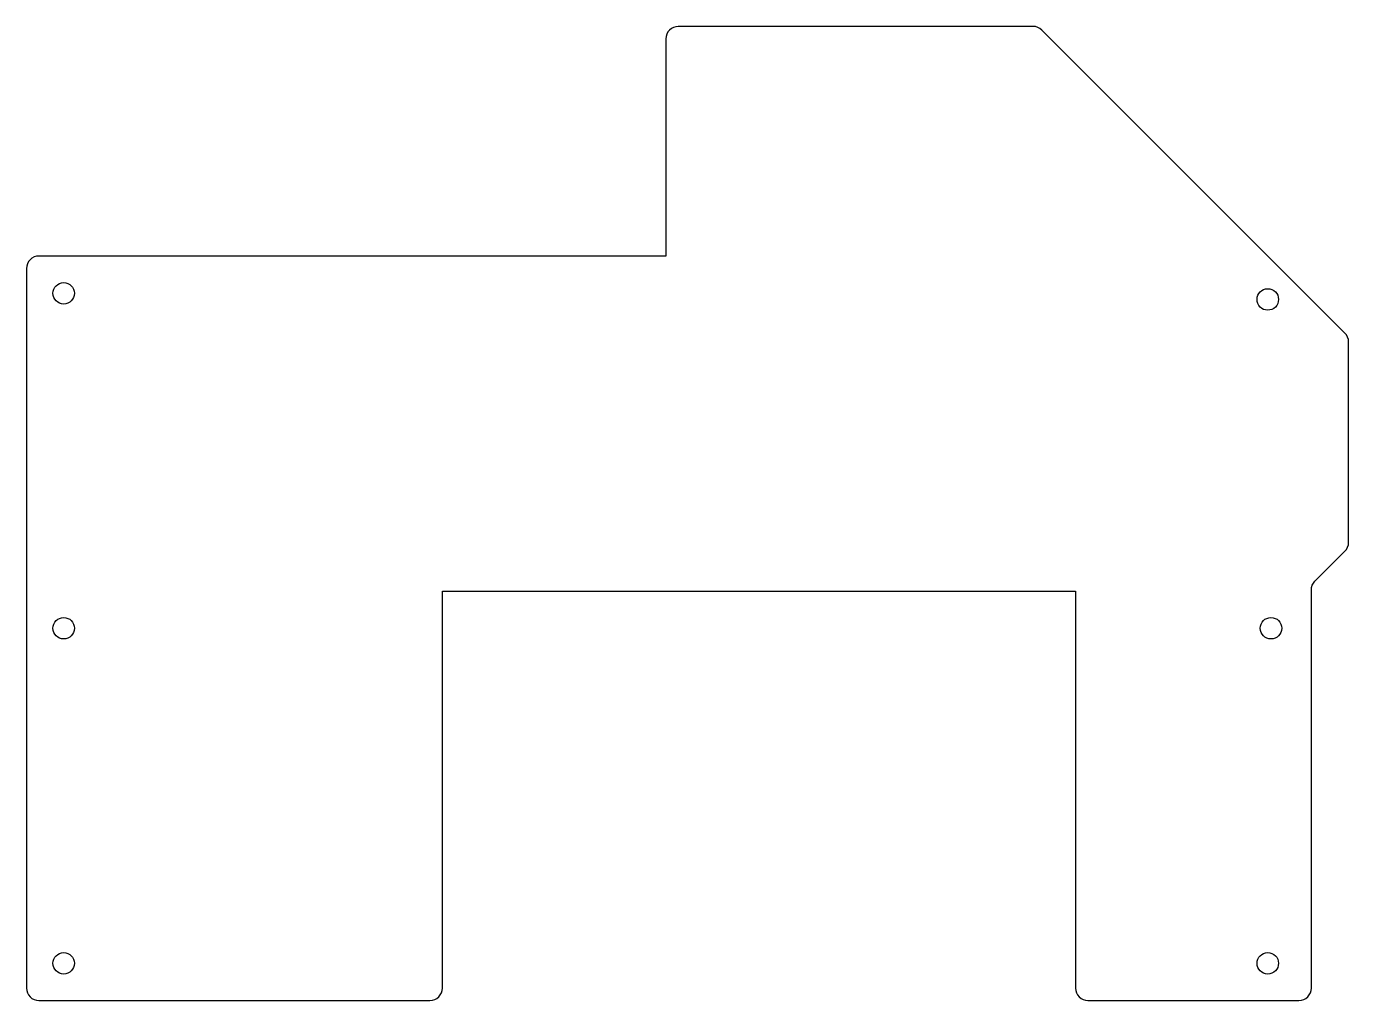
# Model space of a CAD drawing. Header units: millimetres. Extents: x -187 to -51, y -40 to 60.
import ezdxf

# ---------------------------------------------------------------- set-up
doc = ezdxf.new("R2010")
doc.units = ezdxf.units.MM
doc.layers.get('0').update_dxf_attribs({"linetype": 'CONTINUOUS'})

msp = doc.modelspace()

# ---------------------------------------------------------------- linework, layer by layer
msp.add_lwpolyline([(-79.37, 1.9), (-79.37, -38.73, 0.414214), (-78.1, -40), (-56.51, -40, 0.414214), (-55.24, -38.73), (-55.24, 2.01, -0.198912), (-54.87, 2.91), (-51.81, 5.98, 0.198912), (-51.43, 6.88), (-51.43, 27.41, 0.198912), (-51.81, 28.31), (-82.81, 59.32, 0.198912), (-83.71, 59.69), (-120.01, 59.69, 0.414214), (-121.28, 58.42), (-121.28, 36.19), (-185.42, 36.19, 0.414214), (-186.69, 34.92), (-186.69, -38.73, 0.414214), (-185.42, -40), (-145.41, -40, 0.414214), (-144.14, -38.73), (-144.14, 1.9)], format="xyb", close=True)
for centre in [(-182.88, 32.38), (-59.7, 31.75), (-182.88, -1.9), (-59.37, -1.9), (-182.88, -36.19), (-59.7, -36.19)]:
    msp.add_circle(centre, 1.1)

doc.saveas('drawing.dxf')
